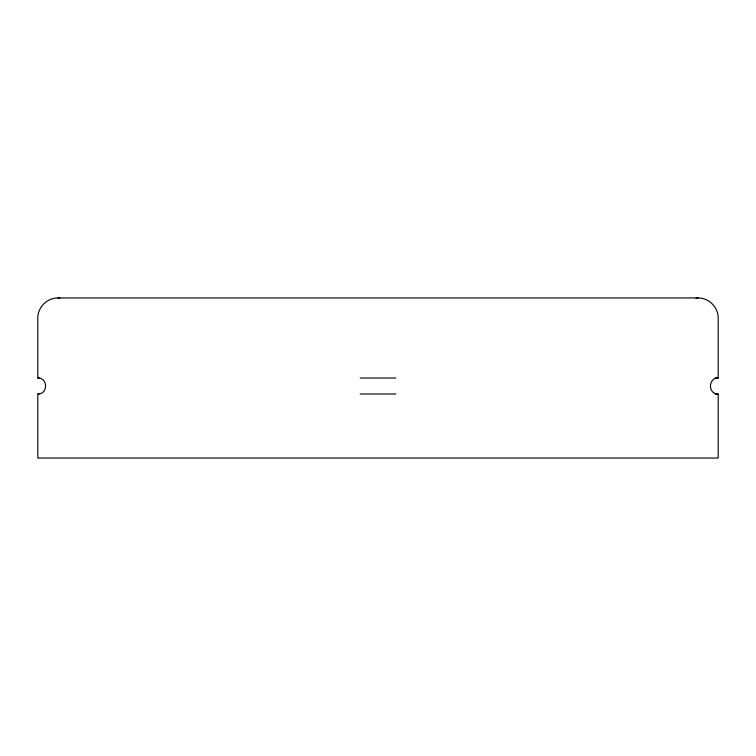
<?xml version="1.0" encoding="UTF-8"?>
<svg xmlns="http://www.w3.org/2000/svg" width="756" height="756" viewBox="0 0 756 756"><rect width="100%" height="100%" fill="white"/><g stroke="black" fill="none" stroke-linecap="round" stroke-linejoin="round"><path stroke-width="1.13" d="M717.652 393.97C707.72 393.763 708.277 377.537 718.2 378.028L718.2 317.964C718.285 307.248 708.845 297.836 698.138 297.949L57.862 297.949C47.137 297.873 37.734 307.229 37.8 317.964L37.8 378.028L39.123 378.038L38.632 378.028M696.068 298.223L698.138 297.949M38.348 393.97C47.94 393.791 47.94 378.217 38.348 378.038M38.263 393.989L39.123 393.97L37.8 393.989L37.8 458.051L718.2 458.051L718.2 393.989L715.167 393.97L716.338 393.989M715.167 378.038L716.338 378.028M360.196 378.028L395.804 378.028M715.837 378.038L718.2 378.028M360.196 393.989L395.804 393.989M38.008 378.028L38.764 378.038M717.236 393.97L717.992 393.989M57.862 297.949L59.932 298.223"/></g></svg>
